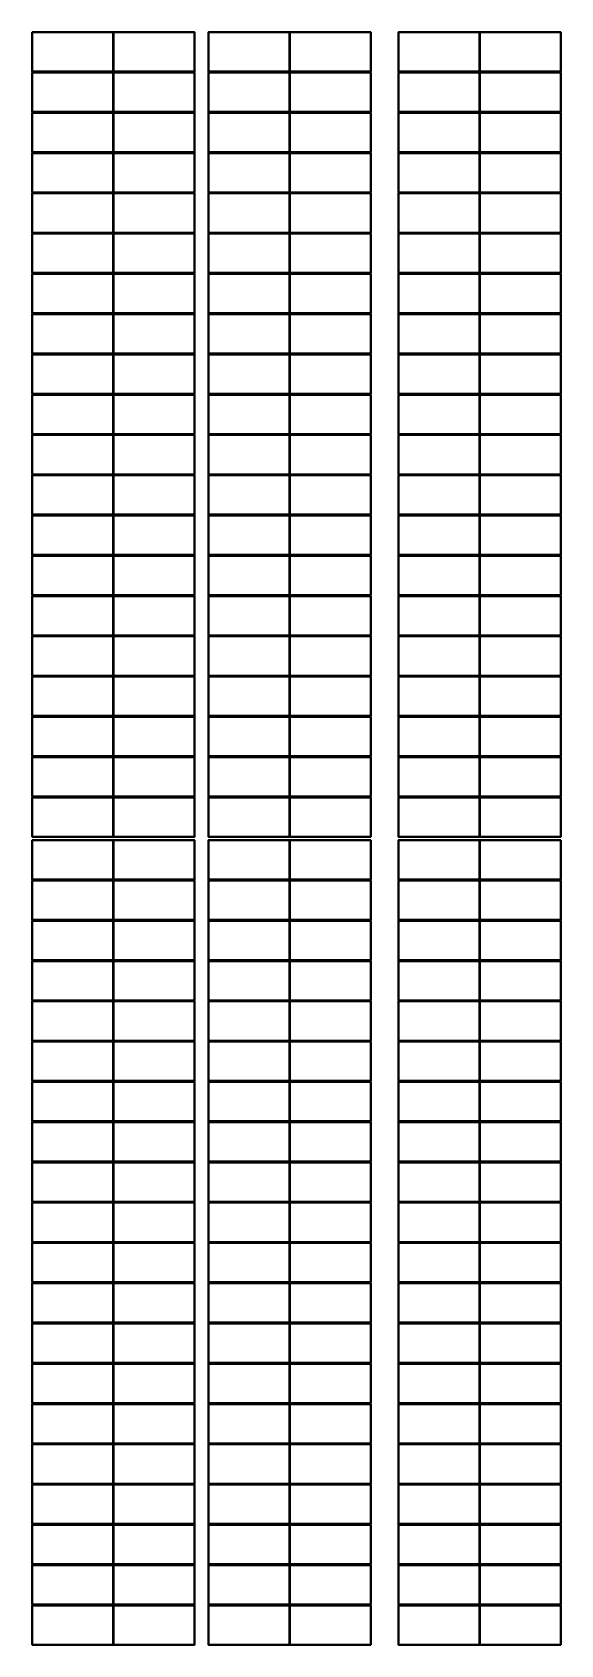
# Model space of a CAD drawing. Header units: millimetres. Extents: x -735047 to 1918431, y -1621985 to 747622.
# Drawn here: x 1318447 to 1333654, y -907079 to -860669 of the extents above; entities that cross this region are included whole.
import ezdxf

# ---------------------------------------------------------------- set-up
doc = ezdxf.new("R2010")
doc.units = ezdxf.units.MM
doc.layers.add('SOL-PV MODULES', color=5, linetype='Continuous', lineweight=40)

msp = doc.modelspace()

# ---------------------------------------------------------------- linework, layer by layer
at = {"layer": 'SOL-PV MODULES'}
for points in [[(1320776.75, -860668.52), (1318446.947, -860668.52), (1318446.947, -861802.52), (1320776.75, -861802.52)], [(1320786.736, -860668.52), (1323116.539, -860668.52), (1323116.539, -861802.52), (1320786.736, -861802.52)], [(1325845.794, -860668.52), (1323515.991, -860668.52), (1323515.991, -861802.52), (1325845.794, -861802.52)], [(1325855.78, -860668.52), (1328185.583, -860668.52), (1328185.583, -861802.52), (1325855.78, -861802.52)], [(1331314.289, -860668.52), (1328984.486, -860668.52), (1328984.486, -861802.52), (1331314.289, -861802.52)], [(1331324.275, -860668.52), (1333654.078, -860668.52), (1333654.078, -861802.52), (1331324.275, -861802.52)], [(1320776.75, -861827.52), (1318446.947, -861827.52), (1318446.947, -862961.52), (1320776.75, -862961.52)], [(1320786.736, -861827.52), (1323116.539, -861827.52), (1323116.539, -862961.52), (1320786.736, -862961.52)], [(1325845.794, -861827.52), (1323515.991, -861827.52), (1323515.991, -862961.52), (1325845.794, -862961.52)], [(1325855.78, -861827.52), (1328185.583, -861827.52), (1328185.583, -862961.52), (1325855.78, -862961.52)], [(1331314.289, -861827.52), (1328984.486, -861827.52), (1328984.486, -862961.52), (1331314.289, -862961.52)], [(1331324.275, -861827.52), (1333654.078, -861827.52), (1333654.078, -862961.52), (1331324.275, -862961.52)], [(1320776.75, -862986.52), (1318446.947, -862986.52), (1318446.947, -864120.52), (1320776.75, -864120.52)], [(1320786.736, -862986.52), (1323116.539, -862986.52), (1323116.539, -864120.52), (1320786.736, -864120.52)], [(1325845.794, -862986.52), (1323515.991, -862986.52), (1323515.991, -864120.52), (1325845.794, -864120.52)], [(1325855.78, -862986.52), (1328185.583, -862986.52), (1328185.583, -864120.52), (1325855.78, -864120.52)], [(1331314.289, -862986.52), (1328984.486, -862986.52), (1328984.486, -864120.52), (1331314.289, -864120.52)], [(1331324.275, -862986.52), (1333654.078, -862986.52), (1333654.078, -864120.52), (1331324.275, -864120.52)], [(1320776.75, -864145.52), (1318446.947, -864145.52), (1318446.947, -865279.52), (1320776.75, -865279.52)], [(1320786.736, -864145.52), (1323116.539, -864145.52), (1323116.539, -865279.52), (1320786.736, -865279.52)], [(1325845.794, -864145.52), (1323515.991, -864145.52), (1323515.991, -865279.52), (1325845.794, -865279.52)], [(1325855.78, -864145.52), (1328185.583, -864145.52), (1328185.583, -865279.52), (1325855.78, -865279.52)], [(1331314.289, -864145.52), (1328984.486, -864145.52), (1328984.486, -865279.52), (1331314.289, -865279.52)], [(1331324.275, -864145.52), (1333654.078, -864145.52), (1333654.078, -865279.52), (1331324.275, -865279.52)], [(1320776.75, -865304.52), (1318446.947, -865304.52), (1318446.947, -866438.52), (1320776.75, -866438.52)], [(1320786.736, -865304.52), (1323116.539, -865304.52), (1323116.539, -866438.52), (1320786.736, -866438.52)], [(1325845.794, -865304.52), (1323515.991, -865304.52), (1323515.991, -866438.52), (1325845.794, -866438.52)], [(1325855.78, -865304.52), (1328185.583, -865304.52), (1328185.583, -866438.52), (1325855.78, -866438.52)], [(1331314.289, -865304.52), (1328984.486, -865304.52), (1328984.486, -866438.52), (1331314.289, -866438.52)], [(1331324.275, -865304.52), (1333654.078, -865304.52), (1333654.078, -866438.52), (1331324.275, -866438.52)], [(1320776.75, -866463.52), (1318446.947, -866463.52), (1318446.947, -867597.52), (1320776.75, -867597.52)], [(1320786.736, -866463.52), (1323116.539, -866463.52), (1323116.539, -867597.52), (1320786.736, -867597.52)], [(1325845.794, -866463.52), (1323515.991, -866463.52), (1323515.991, -867597.52), (1325845.794, -867597.52)], [(1325855.78, -866463.52), (1328185.583, -866463.52), (1328185.583, -867597.52), (1325855.78, -867597.52)], [(1331314.289, -866463.52), (1328984.486, -866463.52), (1328984.486, -867597.52), (1331314.289, -867597.52)], [(1331324.275, -866463.52), (1333654.078, -866463.52), (1333654.078, -867597.52), (1331324.275, -867597.52)], [(1320776.75, -867622.52), (1318446.947, -867622.52), (1318446.947, -868756.52), (1320776.75, -868756.52)], [(1320786.736, -867622.52), (1323116.539, -867622.52), (1323116.539, -868756.52), (1320786.736, -868756.52)], [(1325845.794, -867622.52), (1323515.991, -867622.52), (1323515.991, -868756.52), (1325845.794, -868756.52)], [(1325855.78, -867622.52), (1328185.583, -867622.52), (1328185.583, -868756.52), (1325855.78, -868756.52)], [(1331314.289, -867622.52), (1328984.486, -867622.52), (1328984.486, -868756.52), (1331314.289, -868756.52)], [(1331324.275, -867622.52), (1333654.078, -867622.52), (1333654.078, -868756.52), (1331324.275, -868756.52)], [(1320776.75, -868781.52), (1318446.947, -868781.52), (1318446.947, -869915.52), (1320776.75, -869915.52)], [(1320786.736, -868781.52), (1323116.539, -868781.52), (1323116.539, -869915.52), (1320786.736, -869915.52)], [(1325845.794, -868781.52), (1323515.991, -868781.52), (1323515.991, -869915.52), (1325845.794, -869915.52)], [(1325855.78, -868781.52), (1328185.583, -868781.52), (1328185.583, -869915.52), (1325855.78, -869915.52)], [(1331314.289, -868781.52), (1328984.486, -868781.52), (1328984.486, -869915.52), (1331314.289, -869915.52)], [(1331324.275, -868781.52), (1333654.078, -868781.52), (1333654.078, -869915.52), (1331324.275, -869915.52)], [(1320776.75, -869940.52), (1318446.947, -869940.52), (1318446.947, -871074.52), (1320776.75, -871074.52)], [(1320786.736, -869940.52), (1323116.539, -869940.52), (1323116.539, -871074.52), (1320786.736, -871074.52)], [(1325845.794, -869940.52), (1323515.991, -869940.52), (1323515.991, -871074.52), (1325845.794, -871074.52)], [(1325855.78, -869940.52), (1328185.583, -869940.52), (1328185.583, -871074.52), (1325855.78, -871074.52)], [(1331314.289, -869940.52), (1328984.486, -869940.52), (1328984.486, -871074.52), (1331314.289, -871074.52)], [(1331324.275, -869940.52), (1333654.078, -869940.52), (1333654.078, -871074.52), (1331324.275, -871074.52)], [(1320776.75, -871099.52), (1318446.947, -871099.52), (1318446.947, -872233.52), (1320776.75, -872233.52)], [(1320786.736, -871099.52), (1323116.539, -871099.52), (1323116.539, -872233.52), (1320786.736, -872233.52)], [(1325845.794, -871099.52), (1323515.991, -871099.52), (1323515.991, -872233.52), (1325845.794, -872233.52)], [(1325855.78, -871099.52), (1328185.583, -871099.52), (1328185.583, -872233.52), (1325855.78, -872233.52)], [(1331314.289, -871099.52), (1328984.486, -871099.52), (1328984.486, -872233.52), (1331314.289, -872233.52)], [(1331324.275, -871099.52), (1333654.078, -871099.52), (1333654.078, -872233.52), (1331324.275, -872233.52)], [(1320776.75, -872258.52), (1318446.947, -872258.52), (1318446.947, -873392.52), (1320776.75, -873392.52)], [(1320786.736, -872258.52), (1323116.539, -872258.52), (1323116.539, -873392.52), (1320786.736, -873392.52)], [(1325845.794, -872258.52), (1323515.991, -872258.52), (1323515.991, -873392.52), (1325845.794, -873392.52)], [(1325855.78, -872258.52), (1328185.583, -872258.52), (1328185.583, -873392.52), (1325855.78, -873392.52)], [(1331314.289, -872258.52), (1328984.486, -872258.52), (1328984.486, -873392.52), (1331314.289, -873392.52)], [(1331324.275, -872258.52), (1333654.078, -872258.52), (1333654.078, -873392.52), (1331324.275, -873392.52)], [(1320776.75, -873417.52), (1318446.947, -873417.52), (1318446.947, -874551.52), (1320776.75, -874551.52)], [(1320786.736, -873417.52), (1323116.539, -873417.52), (1323116.539, -874551.52), (1320786.736, -874551.52)], [(1325845.794, -873417.52), (1323515.991, -873417.52), (1323515.991, -874551.52), (1325845.794, -874551.52)], [(1325855.78, -873417.52), (1328185.583, -873417.52), (1328185.583, -874551.52), (1325855.78, -874551.52)], [(1331314.289, -873417.52), (1328984.486, -873417.52), (1328984.486, -874551.52), (1331314.289, -874551.52)], [(1331324.275, -873417.52), (1333654.078, -873417.52), (1333654.078, -874551.52), (1331324.275, -874551.52)], [(1320776.75, -874576.52), (1318446.947, -874576.52), (1318446.947, -875710.52), (1320776.75, -875710.52)], [(1320786.736, -874576.52), (1323116.539, -874576.52), (1323116.539, -875710.52), (1320786.736, -875710.52)], [(1325845.794, -874576.52), (1323515.991, -874576.52), (1323515.991, -875710.52), (1325845.794, -875710.52)], [(1325855.78, -874576.52), (1328185.583, -874576.52), (1328185.583, -875710.52), (1325855.78, -875710.52)], [(1331314.289, -874576.52), (1328984.486, -874576.52), (1328984.486, -875710.52), (1331314.289, -875710.52)], [(1331324.275, -874576.52), (1333654.078, -874576.52), (1333654.078, -875710.52), (1331324.275, -875710.52)], [(1320776.75, -875735.52), (1318446.947, -875735.52), (1318446.947, -876869.52), (1320776.75, -876869.52)], [(1320786.736, -875735.52), (1323116.539, -875735.52), (1323116.539, -876869.52), (1320786.736, -876869.52)], [(1325845.794, -875735.52), (1323515.991, -875735.52), (1323515.991, -876869.52), (1325845.794, -876869.52)], [(1325855.78, -875735.52), (1328185.583, -875735.52), (1328185.583, -876869.52), (1325855.78, -876869.52)], [(1331314.289, -875735.52), (1328984.486, -875735.52), (1328984.486, -876869.52), (1331314.289, -876869.52)], [(1331324.275, -875735.52), (1333654.078, -875735.52), (1333654.078, -876869.52), (1331324.275, -876869.52)], [(1320776.75, -876894.52), (1318446.947, -876894.52), (1318446.947, -878028.52), (1320776.75, -878028.52)], [(1320786.736, -876894.52), (1323116.539, -876894.52), (1323116.539, -878028.52), (1320786.736, -878028.52)], [(1325845.794, -876894.52), (1323515.991, -876894.52), (1323515.991, -878028.52), (1325845.794, -878028.52)], [(1325855.78, -876894.52), (1328185.583, -876894.52), (1328185.583, -878028.52), (1325855.78, -878028.52)], [(1331314.289, -876894.52), (1328984.486, -876894.52), (1328984.486, -878028.52), (1331314.289, -878028.52)], [(1331324.275, -876894.52), (1333654.078, -876894.52), (1333654.078, -878028.52), (1331324.275, -878028.52)], [(1320776.75, -878053.52), (1318446.947, -878053.52), (1318446.947, -879187.52), (1320776.75, -879187.52)], [(1320786.736, -878053.52), (1323116.539, -878053.52), (1323116.539, -879187.52), (1320786.736, -879187.52)], [(1325845.794, -878053.52), (1323515.991, -878053.52), (1323515.991, -879187.52), (1325845.794, -879187.52)], [(1325855.78, -878053.52), (1328185.583, -878053.52), (1328185.583, -879187.52), (1325855.78, -879187.52)], [(1331314.289, -878053.52), (1328984.486, -878053.52), (1328984.486, -879187.52), (1331314.289, -879187.52)], [(1331324.275, -878053.52), (1333654.078, -878053.52), (1333654.078, -879187.52), (1331324.275, -879187.52)], [(1320776.75, -879212.52), (1318446.947, -879212.52), (1318446.947, -880346.52), (1320776.75, -880346.52)], [(1320786.736, -879212.52), (1323116.539, -879212.52), (1323116.539, -880346.52), (1320786.736, -880346.52)], [(1325845.794, -879212.52), (1323515.991, -879212.52), (1323515.991, -880346.52), (1325845.794, -880346.52)], [(1325855.78, -879212.52), (1328185.583, -879212.52), (1328185.583, -880346.52), (1325855.78, -880346.52)], [(1331314.289, -879212.52), (1328984.486, -879212.52), (1328984.486, -880346.52), (1331314.289, -880346.52)], [(1331324.275, -879212.52), (1333654.078, -879212.52), (1333654.078, -880346.52), (1331324.275, -880346.52)], [(1320776.75, -880371.52), (1318446.947, -880371.52), (1318446.947, -881505.52), (1320776.75, -881505.52)], [(1320786.736, -880371.52), (1323116.539, -880371.52), (1323116.539, -881505.52), (1320786.736, -881505.52)], [(1325845.794, -880371.52), (1323515.991, -880371.52), (1323515.991, -881505.52), (1325845.794, -881505.52)], [(1325855.78, -880371.52), (1328185.583, -880371.52), (1328185.583, -881505.52), (1325855.78, -881505.52)], [(1331314.289, -880371.52), (1328984.486, -880371.52), (1328984.486, -881505.52), (1331314.289, -881505.52)], [(1331324.275, -880371.52), (1333654.078, -880371.52), (1333654.078, -881505.52), (1331324.275, -881505.52)], [(1320776.75, -881530.52), (1318446.947, -881530.52), (1318446.947, -882664.52), (1320776.75, -882664.52)], [(1320786.736, -881530.52), (1323116.539, -881530.52), (1323116.539, -882664.52), (1320786.736, -882664.52)], [(1325845.794, -881530.52), (1323515.991, -881530.52), (1323515.991, -882664.52), (1325845.794, -882664.52)], [(1325855.78, -881530.52), (1328185.583, -881530.52), (1328185.583, -882664.52), (1325855.78, -882664.52)], [(1331314.289, -881530.52), (1328984.486, -881530.52), (1328984.486, -882664.52), (1331314.289, -882664.52)], [(1331324.275, -881530.52), (1333654.078, -881530.52), (1333654.078, -882664.52), (1331324.275, -882664.52)], [(1320776.75, -882689.52), (1318446.947, -882689.52), (1318446.947, -883823.52), (1320776.75, -883823.52)], [(1320786.736, -882689.52), (1323116.539, -882689.52), (1323116.539, -883823.52), (1320786.736, -883823.52)], [(1325845.794, -882689.52), (1323515.991, -882689.52), (1323515.991, -883823.52), (1325845.794, -883823.52)], [(1325855.78, -882689.52), (1328185.583, -882689.52), (1328185.583, -883823.52), (1325855.78, -883823.52)], [(1331314.289, -882689.52), (1328984.486, -882689.52), (1328984.486, -883823.52), (1331314.289, -883823.52)], [(1331324.275, -882689.52), (1333654.078, -882689.52), (1333654.078, -883823.52), (1331324.275, -883823.52)], [(1320776.75, -883923.52), (1318446.947, -883923.52), (1318446.947, -885057.52), (1320776.75, -885057.52)], [(1320786.736, -883923.52), (1323116.539, -883923.52), (1323116.539, -885057.52), (1320786.736, -885057.52)], [(1325845.794, -883923.52), (1323515.991, -883923.52), (1323515.991, -885057.52), (1325845.794, -885057.52)], [(1325855.78, -883923.52), (1328185.583, -883923.52), (1328185.583, -885057.52), (1325855.78, -885057.52)], [(1331314.289, -883923.52), (1328984.486, -883923.52), (1328984.486, -885057.52), (1331314.289, -885057.52)], [(1331324.275, -883923.52), (1333654.078, -883923.52), (1333654.078, -885057.52), (1331324.275, -885057.52)], [(1320776.75, -885082.52), (1318446.947, -885082.52), (1318446.947, -886216.52), (1320776.75, -886216.52)], [(1320786.736, -885082.52), (1323116.539, -885082.52), (1323116.539, -886216.52), (1320786.736, -886216.52)], [(1325845.794, -885082.52), (1323515.991, -885082.52), (1323515.991, -886216.52), (1325845.794, -886216.52)], [(1325855.78, -885082.52), (1328185.583, -885082.52), (1328185.583, -886216.52), (1325855.78, -886216.52)], [(1331314.289, -885082.52), (1328984.486, -885082.52), (1328984.486, -886216.52), (1331314.289, -886216.52)], [(1331324.275, -885082.52), (1333654.078, -885082.52), (1333654.078, -886216.52), (1331324.275, -886216.52)], [(1320776.75, -886241.52), (1318446.947, -886241.52), (1318446.947, -887375.52), (1320776.75, -887375.52)], [(1320786.736, -886241.52), (1323116.539, -886241.52), (1323116.539, -887375.52), (1320786.736, -887375.52)], [(1325845.794, -886241.52), (1323515.991, -886241.52), (1323515.991, -887375.52), (1325845.794, -887375.52)], [(1325855.78, -886241.52), (1328185.583, -886241.52), (1328185.583, -887375.52), (1325855.78, -887375.52)], [(1331314.289, -886241.52), (1328984.486, -886241.52), (1328984.486, -887375.52), (1331314.289, -887375.52)], [(1331324.275, -886241.52), (1333654.078, -886241.52), (1333654.078, -887375.52), (1331324.275, -887375.52)], [(1320776.75, -887400.52), (1318446.947, -887400.52), (1318446.947, -888534.52), (1320776.75, -888534.52)], [(1320786.736, -887400.52), (1323116.539, -887400.52), (1323116.539, -888534.52), (1320786.736, -888534.52)], [(1325845.794, -887400.52), (1323515.991, -887400.52), (1323515.991, -888534.52), (1325845.794, -888534.52)], [(1325855.78, -887400.52), (1328185.583, -887400.52), (1328185.583, -888534.52), (1325855.78, -888534.52)], [(1331314.289, -887400.52), (1328984.486, -887400.52), (1328984.486, -888534.52), (1331314.289, -888534.52)], [(1331324.275, -887400.52), (1333654.078, -887400.52), (1333654.078, -888534.52), (1331324.275, -888534.52)], [(1320776.75, -888559.52), (1318446.947, -888559.52), (1318446.947, -889693.52), (1320776.75, -889693.52)], [(1320786.736, -888559.52), (1323116.539, -888559.52), (1323116.539, -889693.52), (1320786.736, -889693.52)], [(1325845.794, -888559.52), (1323515.991, -888559.52), (1323515.991, -889693.52), (1325845.794, -889693.52)], [(1325855.78, -888559.52), (1328185.583, -888559.52), (1328185.583, -889693.52), (1325855.78, -889693.52)], [(1331314.289, -888559.52), (1328984.486, -888559.52), (1328984.486, -889693.52), (1331314.289, -889693.52)], [(1331324.275, -888559.52), (1333654.078, -888559.52), (1333654.078, -889693.52), (1331324.275, -889693.52)], [(1320776.75, -889718.52), (1318446.947, -889718.52), (1318446.947, -890852.52), (1320776.75, -890852.52)], [(1320786.736, -889718.52), (1323116.539, -889718.52), (1323116.539, -890852.52), (1320786.736, -890852.52)], [(1325845.794, -889718.52), (1323515.991, -889718.52), (1323515.991, -890852.52), (1325845.794, -890852.52)], [(1325855.78, -889718.52), (1328185.583, -889718.52), (1328185.583, -890852.52), (1325855.78, -890852.52)], [(1331314.289, -889718.52), (1328984.486, -889718.52), (1328984.486, -890852.52), (1331314.289, -890852.52)], [(1331324.275, -889718.52), (1333654.078, -889718.52), (1333654.078, -890852.52), (1331324.275, -890852.52)], [(1320776.75, -890877.52), (1318446.947, -890877.52), (1318446.947, -892011.52), (1320776.75, -892011.52)], [(1320786.736, -890877.52), (1323116.539, -890877.52), (1323116.539, -892011.52), (1320786.736, -892011.52)], [(1325845.794, -890877.52), (1323515.991, -890877.52), (1323515.991, -892011.52), (1325845.794, -892011.52)], [(1325855.78, -890877.52), (1328185.583, -890877.52), (1328185.583, -892011.52), (1325855.78, -892011.52)], [(1331314.289, -890877.52), (1328984.486, -890877.52), (1328984.486, -892011.52), (1331314.289, -892011.52)], [(1331324.275, -890877.52), (1333654.078, -890877.52), (1333654.078, -892011.52), (1331324.275, -892011.52)], [(1320776.75, -892036.52), (1318446.947, -892036.52), (1318446.947, -893170.52), (1320776.75, -893170.52)], [(1320786.736, -892036.52), (1323116.539, -892036.52), (1323116.539, -893170.52), (1320786.736, -893170.52)], [(1325845.794, -892036.52), (1323515.991, -892036.52), (1323515.991, -893170.52), (1325845.794, -893170.52)], [(1325855.78, -892036.52), (1328185.583, -892036.52), (1328185.583, -893170.52), (1325855.78, -893170.52)], [(1331314.289, -892036.52), (1328984.486, -892036.52), (1328984.486, -893170.52), (1331314.289, -893170.52)], [(1331324.275, -892036.52), (1333654.078, -892036.52), (1333654.078, -893170.52), (1331324.275, -893170.52)], [(1320776.75, -893195.52), (1318446.947, -893195.52), (1318446.947, -894329.52), (1320776.75, -894329.52)], [(1320786.736, -893195.52), (1323116.539, -893195.52), (1323116.539, -894329.52), (1320786.736, -894329.52)], [(1325845.794, -893195.52), (1323515.991, -893195.52), (1323515.991, -894329.52), (1325845.794, -894329.52)], [(1325855.78, -893195.52), (1328185.583, -893195.52), (1328185.583, -894329.52), (1325855.78, -894329.52)], [(1331314.289, -893195.52), (1328984.486, -893195.52), (1328984.486, -894329.52), (1331314.289, -894329.52)], [(1331324.275, -893195.52), (1333654.078, -893195.52), (1333654.078, -894329.52), (1331324.275, -894329.52)], [(1320776.75, -894354.52), (1318446.947, -894354.52), (1318446.947, -895488.52), (1320776.75, -895488.52)], [(1320786.736, -894354.52), (1323116.539, -894354.52), (1323116.539, -895488.52), (1320786.736, -895488.52)], [(1325845.794, -894354.52), (1323515.991, -894354.52), (1323515.991, -895488.52), (1325845.794, -895488.52)], [(1325855.78, -894354.52), (1328185.583, -894354.52), (1328185.583, -895488.52), (1325855.78, -895488.52)], [(1331314.289, -894354.52), (1328984.486, -894354.52), (1328984.486, -895488.52), (1331314.289, -895488.52)], [(1331324.275, -894354.52), (1333654.078, -894354.52), (1333654.078, -895488.52), (1331324.275, -895488.52)], [(1320776.75, -895513.52), (1318446.947, -895513.52), (1318446.947, -896647.52), (1320776.75, -896647.52)], [(1320786.736, -895513.52), (1323116.539, -895513.52), (1323116.539, -896647.52), (1320786.736, -896647.52)], [(1325845.794, -895513.52), (1323515.991, -895513.52), (1323515.991, -896647.52), (1325845.794, -896647.52)], [(1325855.78, -895513.52), (1328185.583, -895513.52), (1328185.583, -896647.52), (1325855.78, -896647.52)], [(1331314.289, -895513.52), (1328984.486, -895513.52), (1328984.486, -896647.52), (1331314.289, -896647.52)], [(1331324.275, -895513.52), (1333654.078, -895513.52), (1333654.078, -896647.52), (1331324.275, -896647.52)], [(1320776.75, -896672.52), (1318446.947, -896672.52), (1318446.947, -897806.52), (1320776.75, -897806.52)], [(1320786.736, -896672.52), (1323116.539, -896672.52), (1323116.539, -897806.52), (1320786.736, -897806.52)], [(1325845.794, -896672.52), (1323515.991, -896672.52), (1323515.991, -897806.52), (1325845.794, -897806.52)], [(1325855.78, -896672.52), (1328185.583, -896672.52), (1328185.583, -897806.52), (1325855.78, -897806.52)], [(1331314.289, -896672.52), (1328984.486, -896672.52), (1328984.486, -897806.52), (1331314.289, -897806.52)], [(1331324.275, -896672.52), (1333654.078, -896672.52), (1333654.078, -897806.52), (1331324.275, -897806.52)], [(1320776.75, -897831.52), (1318446.947, -897831.52), (1318446.947, -898965.52), (1320776.75, -898965.52)], [(1320786.736, -897831.52), (1323116.539, -897831.52), (1323116.539, -898965.52), (1320786.736, -898965.52)], [(1325845.794, -897831.52), (1323515.991, -897831.52), (1323515.991, -898965.52), (1325845.794, -898965.52)], [(1325855.78, -897831.52), (1328185.583, -897831.52), (1328185.583, -898965.52), (1325855.78, -898965.52)], [(1331314.289, -897831.52), (1328984.486, -897831.52), (1328984.486, -898965.52), (1331314.289, -898965.52)], [(1331324.275, -897831.52), (1333654.078, -897831.52), (1333654.078, -898965.52), (1331324.275, -898965.52)], [(1320776.75, -898990.52), (1318446.947, -898990.52), (1318446.947, -900124.52), (1320776.75, -900124.52)], [(1320786.736, -898990.52), (1323116.539, -898990.52), (1323116.539, -900124.52), (1320786.736, -900124.52)], [(1325845.794, -898990.52), (1323515.991, -898990.52), (1323515.991, -900124.52), (1325845.794, -900124.52)], [(1325855.78, -898990.52), (1328185.583, -898990.52), (1328185.583, -900124.52), (1325855.78, -900124.52)], [(1331314.289, -898990.52), (1328984.486, -898990.52), (1328984.486, -900124.52), (1331314.289, -900124.52)], [(1331324.275, -898990.52), (1333654.078, -898990.52), (1333654.078, -900124.52), (1331324.275, -900124.52)], [(1320776.75, -900149.52), (1318446.947, -900149.52), (1318446.947, -901283.52), (1320776.75, -901283.52)], [(1320786.736, -900149.52), (1323116.539, -900149.52), (1323116.539, -901283.52), (1320786.736, -901283.52)], [(1325845.794, -900149.52), (1323515.991, -900149.52), (1323515.991, -901283.52), (1325845.794, -901283.52)], [(1325855.78, -900149.52), (1328185.583, -900149.52), (1328185.583, -901283.52), (1325855.78, -901283.52)], [(1331314.289, -900149.52), (1328984.486, -900149.52), (1328984.486, -901283.52), (1331314.289, -901283.52)], [(1331324.275, -900149.52), (1333654.078, -900149.52), (1333654.078, -901283.52), (1331324.275, -901283.52)], [(1320776.75, -901308.52), (1318446.947, -901308.52), (1318446.947, -902442.52), (1320776.75, -902442.52)], [(1320786.736, -901308.52), (1323116.539, -901308.52), (1323116.539, -902442.52), (1320786.736, -902442.52)], [(1325845.794, -901308.52), (1323515.991, -901308.52), (1323515.991, -902442.52), (1325845.794, -902442.52)], [(1325855.78, -901308.52), (1328185.583, -901308.52), (1328185.583, -902442.52), (1325855.78, -902442.52)], [(1331314.289, -901308.52), (1328984.486, -901308.52), (1328984.486, -902442.52), (1331314.289, -902442.52)], [(1331324.275, -901308.52), (1333654.078, -901308.52), (1333654.078, -902442.52), (1331324.275, -902442.52)], [(1320776.75, -902467.52), (1318446.947, -902467.52), (1318446.947, -903601.52), (1320776.75, -903601.52)], [(1320786.736, -902467.52), (1323116.539, -902467.52), (1323116.539, -903601.52), (1320786.736, -903601.52)], [(1325845.794, -902467.52), (1323515.991, -902467.52), (1323515.991, -903601.52), (1325845.794, -903601.52)], [(1325855.78, -902467.52), (1328185.583, -902467.52), (1328185.583, -903601.52), (1325855.78, -903601.52)], [(1331314.289, -902467.52), (1328984.486, -902467.52), (1328984.486, -903601.52), (1331314.289, -903601.52)], [(1331324.275, -902467.52), (1333654.078, -902467.52), (1333654.078, -903601.52), (1331324.275, -903601.52)], [(1320776.75, -903626.52), (1318446.947, -903626.52), (1318446.947, -904760.52), (1320776.75, -904760.52)], [(1320786.736, -903626.52), (1323116.539, -903626.52), (1323116.539, -904760.52), (1320786.736, -904760.52)], [(1325845.794, -903626.52), (1323515.991, -903626.52), (1323515.991, -904760.52), (1325845.794, -904760.52)], [(1325855.78, -903626.52), (1328185.583, -903626.52), (1328185.583, -904760.52), (1325855.78, -904760.52)], [(1331314.289, -903626.52), (1328984.486, -903626.52), (1328984.486, -904760.52), (1331314.289, -904760.52)], [(1331324.275, -903626.52), (1333654.078, -903626.52), (1333654.078, -904760.52), (1331324.275, -904760.52)], [(1320776.75, -904785.52), (1318446.947, -904785.52), (1318446.947, -905919.52), (1320776.75, -905919.52)], [(1320786.736, -904785.52), (1323116.539, -904785.52), (1323116.539, -905919.52), (1320786.736, -905919.52)], [(1325845.794, -904785.52), (1323515.991, -904785.52), (1323515.991, -905919.52), (1325845.794, -905919.52)], [(1325855.78, -904785.52), (1328185.583, -904785.52), (1328185.583, -905919.52), (1325855.78, -905919.52)], [(1331314.289, -904785.52), (1328984.486, -904785.52), (1328984.486, -905919.52), (1331314.289, -905919.52)], [(1331324.275, -904785.52), (1333654.078, -904785.52), (1333654.078, -905919.52), (1331324.275, -905919.52)], [(1320776.75, -905944.52), (1318446.947, -905944.52), (1318446.947, -907078.52), (1320776.75, -907078.52)], [(1320786.736, -905944.52), (1323116.539, -905944.52), (1323116.539, -907078.52), (1320786.736, -907078.52)], [(1325845.794, -905944.52), (1323515.991, -905944.52), (1323515.991, -907078.52), (1325845.794, -907078.52)], [(1325855.78, -905944.52), (1328185.583, -905944.52), (1328185.583, -907078.52), (1325855.78, -907078.52)], [(1331314.289, -905944.52), (1328984.486, -905944.52), (1328984.486, -907078.52), (1331314.289, -907078.52)], [(1331324.275, -905944.52), (1333654.078, -905944.52), (1333654.078, -907078.52), (1331324.275, -907078.52)]]:
    msp.add_lwpolyline(points, close=True, dxfattribs=at)

doc.saveas('drawing.dxf')
